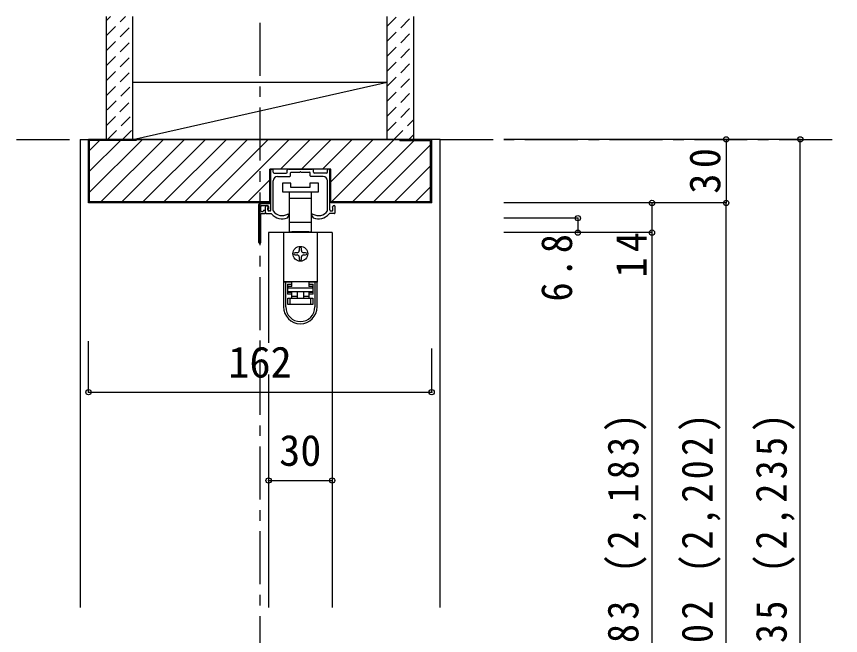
# Model space of a CAD drawing. Units: millimetres, scale not verified. Extents: x -973 to 977, y -718 to 696.
# Drawn here: x 165 to 554, y -310.7 to -18.5 of the extents above; entities that cross this region are included whole.
import ezdxf
from ezdxf.enums import TextEntityAlignment as Align

# ---------------------------------------------------------------- set-up
doc = ezdxf.new("R2010")
doc.units = ezdxf.units.MM
doc.header["$LTSCALE"] = 5
doc.header["$PDMODE"] = 32
doc.header["$PDSIZE"] = 2.5
doc.linetypes.add('CHAIN1', pattern=[8, 5, -1, 1, -1])
doc.linetypes.add('DASHED1', pattern=[1.8, 1.2, -0.6])
for name, color, linetype in [('0-1_通り芯', 4, 'CHAIN1'), ('0-2_柱', 3, 'Continuous'), ('0-3_仕上げ', 2, 'Continuous'), ('0-4_枠', 3, 'Continuous'), ('0-6_扉', 6, 'Continuous'), ('0-7_金物', 7, 'Continuous'), ('0-B_寸法', 7, 'Continuous'), ('0-C_ハッチ', 4, 'DASHED1')]:
    doc.layers.add(name, color=color, linetype=linetype)
doc.styles.add('ＭＳ ゴシック', font='')
doc.styles.get('ＭＳ ゴシック').set_extended_font_data('MS Gothic')

msp = doc.modelspace()

# ---------------------------------------------------------------- linework, layer by layer
at = {"layer": '0-1_通り芯'}
for p, q in [((279.986, -526.5), (279.986, -18.5)), ((164.986, -76.5), (553.986, -76.5))]:
    msp.add_line(p, q, dxfattribs=at)
at = {"layer": '0-2_柱', "color": 7}
msp.add_line((219.986, -76.5), (339.986, -49.5), dxfattribs=at)
at = {"layer": '0-2_柱'}
for p, q in [((219.986, -49.5), (339.986, -49.5)), ((219.986, -76.5), (339.986, -76.5))]:
    msp.add_line(p, q, dxfattribs=at)
at = {"layer": '0-3_仕上げ'}
for p, q in [((207.486, -76.5), (207.486, -18.5)), ((219.986, -76.5), (219.986, -18.5)), ((339.986, -76.5), (339.986, -18.5)), ((352.486, -76.5), (352.486, -18.5))]:
    msp.add_line(p, q, dxfattribs=at)
at = {"layer": '0-4_枠', "color": 4}
for p, q in [((194.986, -76.5), (198.986, -76.5)), ((194.986, -76.5), (194.986, -297.5)), ((364.986, -76.5), (360.986, -76.5)), ((364.986, -297.5), (364.986, -76.5))]:
    msp.add_line(p, q, dxfattribs=at)
at = {"layer": '0-4_枠'}
for p, q in [((198.986, -106.5), (198.986, -76.5)), ((360.986, -76.5), (198.986, -76.5)), ((199.486, -106), (199.486, -77)), ((345.986, -77), (345.986, -76.5)), ((345.986, -77), (360.486, -77)), ((360.486, -106), (360.486, -77)), ((360.986, -106.5), (360.986, -76.5)), ((284.586, -106.5), (284.586, -90.5)), ((313.386, -90.5), (284.586, -90.5)), ((313.386, -106.5), (313.386, -90.5)), ((284.586, -106.5), (198.986, -106.5)), ((284.586, -106), (199.486, -106)), ((360.486, -106), (313.386, -106)), ((360.986, -106.5), (313.386, -106.5))]:
    msp.add_line(p, q, dxfattribs=at)
msp.add_lwpolyline([(221.486, -76.5), (221.486, -77), (199.486, -77)], dxfattribs=at)
at = {"layer": '0-6_扉'}
for p, q in [((283.986, -120.5), (283.986, -172.476)), ((313.986, -120.5), (283.986, -120.5)), ((313.986, -120.5), (313.986, -297.5)), ((283.986, -187.405), (283.986, -297.5))]:
    msp.add_line(p, q, dxfattribs=at)
at = {"layer": '0-7_金物'}
for p, q in [((284.986, -109.8), (284.986, -91)), ((285.486, -90.5), (285.686, -90.5)), ((286.186, -92), (286.186, -91)), ((286.686, -92.5), (292.336, -92.5)), ((292.836, -92), (292.836, -91)), ((293.336, -90.5), (304.636, -90.5)), ((294.336, -93.7), (294.336, -92.3)), ((294.636, -92), (298.686, -92)), ((299.286, -92), (303.336, -92)), ((303.636, -93.7), (303.636, -92.3)), ((305.136, -92), (305.136, -91)), ((311.286, -92.5), (305.636, -92.5)), ((311.786, -92), (311.786, -91)), ((312.486, -90.5), (312.286, -90.5)), ((312.986, -109.8), (312.986, -91)), ((286.186, -110.123), (286.186, -96)), ((288.186, -94), (294.036, -94)), ((290.486, -97.2), (290.486, -101.2)), ((294.486, -97.2), (290.486, -97.2)), ((294.486, -99.2), (294.486, -97.2)), ((303.486, -97.2), (303.486, -99.2)), ((307.486, -97.2), (303.486, -97.2)), ((309.786, -94), (303.936, -94)), ((307.486, -101.2), (307.486, -97.2)), ((311.786, -110.123), (311.786, -96)), ((303.486, -99.2), (294.486, -99.2)), ((290.486, -101.2), (298.986, -101.2)), ((293.736, -101.2), (293.736, -104.2)), ((293.736, -104.2), (293.736, -115.8)), ((293.736, -104.2), (298.986, -104.2)), ((298.986, -101.2), (307.486, -101.2)), ((298.986, -104.2), (304.236, -104.2)), ((304.236, -104.2), (304.236, -101.2)), ((304.236, -115.8), (304.236, -104.2)), ((279.386, -125.2), (279.386, -107.2)), ((279.886, -106.7), (284.486, -106.7)), ((280.386, -110.2), (280.386, -108.2)), ((280.886, -107.7), (283.486, -107.7)), ((282.486, -111.2), (282.486, -108.3)), ((283.686, -109.8), (283.686, -108.7)), ((283.986, -108.2), (283.986, -109.3)), ((314.286, -109.8), (314.286, -108.7)), ((315.486, -111), (315.486, -108.3)), ((280.386, -125.2), (280.386, -111.8)), ((280.686, -110.5), (281.486, -110.5)), ((280.686, -111.5), (282.186, -111.5)), ((282.986, -111.5), (285.285, -111.5)), ((284.486, -110.3), (284.186, -110.3)), ((293.486, -112.583), (293.486, -112)), ((304.486, -112.583), (304.486, -112)), ((314.986, -111.5), (312.687, -111.5)), ((313.486, -110.3), (313.786, -110.3)), ((293.736, -115.8), (293.736, -120.2)), ((298.986, -115.8), (293.736, -115.8)), ((304.236, -115.8), (298.986, -115.8)), ((304.236, -120.2), (304.236, -115.8)), ((291.086, -120.5), (291.086, -143.8)), ((306.886, -120.5), (291.086, -120.5)), ((293.736, -120.2), (294.986, -120.2)), ((302.986, -120.5), (302.986, -120.2)), ((302.986, -120.2), (304.236, -120.2)), ((306.886, -120.5), (306.886, -143.8)), ((298.486, -128), (298.486, -129)), ((299.486, -129), (299.486, -128)), ((297.486, -130), (296.486, -130)), ((296.486, -131), (297.486, -131)), ((298.486, -132), (298.486, -133)), ((299.486, -133), (299.486, -132)), ((301.486, -130), (300.486, -130)), ((300.486, -131), (301.486, -131)), ((291.086, -143.8), (291.086, -143.9)), ((306.886, -143.8), (291.086, -143.8)), ((291.086, -143.9), (291.086, -155.6)), ((292.086, -143.9), (291.086, -143.9)), ((292.086, -155.6), (292.086, -143.9)), ((294.786, -143.9), (292.086, -143.9)), ((294.086, -143.9), (294.086, -143.8)), ((294.786, -143.9), (294.786, -144.9)), ((294.986, -146), (294.986, -143.8)), ((302.986, -143.8), (302.986, -146)), ((303.186, -144.9), (303.186, -143.9)), ((305.886, -143.9), (303.186, -143.9)), ((303.886, -143.8), (303.886, -143.9)), ((306.886, -143.8), (306.886, -143.9)), ((306.886, -155.6), (306.886, -143.9)), ((292.886, -144.9), (294.786, -144.9)), ((292.886, -144.9), (292.886, -149.6)), ((294.786, -145.9), (292.886, -145.9)), ((294.986, -146), (293.086, -146)), ((293.086, -146), (293.086, -146.5)), ((294.786, -144.9), (294.786, -145.9)), ((304.886, -146), (302.986, -146)), ((303.186, -144.9), (305.086, -144.9)), ((304.886, -146.5), (304.886, -146)), ((305.086, -149.6), (305.086, -144.9)), ((294.786, -149.6), (292.886, -149.6)), ((293.086, -154.5), (293.086, -151.5)), ((293.086, -151.5), (294.086, -151.5)), ((294.086, -151.5), (294.086, -154.5)), ((294.086, -151.5), (303.886, -151.5)), ((294.786, -149.6), (294.786, -151.5)), ((294.986, -150.5), (294.986, -148.5)), ((294.986, -150.5), (297.486, -150.5)), ((294.986, -151.5), (294.986, -150.5)), ((297.486, -148.5), (297.486, -151.5)), ((300.486, -148.5), (300.486, -151.5)), ((302.986, -148.5), (302.986, -150.5)), ((303.186, -148.6), (305.086, -148.6)), ((303.186, -149.6), (303.186, -148.6)), ((303.186, -151.5), (303.186, -149.6)), ((305.086, -149.6), (303.186, -149.6)), ((303.886, -154.5), (303.886, -151.5)), ((303.886, -151.5), (304.886, -151.5)), ((304.886, -151.5), (304.886, -154.5)), ((294.086, -154.5), (293.086, -154.5)), ((303.886, -154.5), (294.086, -154.5)), ((304.886, -154.5), (303.886, -154.5))]:
    msp.add_line(p, q, dxfattribs=at)
for points in [[(299.286, -92), (298.986, -91.7), (298.686, -92)], [(302.986, -120.2), (294.986, -120.2), (294.986, -120.5)], [(306.886, -143.9), (305.886, -143.9), (305.886, -155.6)], [(305.086, -145.9), (303.186, -145.9), (303.186, -144.9)], [(292.886, -148.6), (294.786, -148.6), (294.786, -149.6)], [(300.486, -150.5), (302.986, -150.5), (302.986, -151.5)]]:
    msp.add_lwpolyline(points, dxfattribs=at)
msp.add_lwpolyline([(304.886, -148.5), (293.086, -148.5), (293.086, -146.5), (304.886, -146.5)], close=True, dxfattribs=at)
msp.add_circle((298.986, -130.5), 3.5, dxfattribs=at)
for centre, radius, start, end in [((285.486, -91), 0.5, 90, 180), ((285.686, -91), 0.5, 0, 90), ((286.686, -92), 0.5, 180, 270), ((292.336, -92), 0.5, 270, 0), ((293.336, -91), 0.5, 90, 180), ((294.636, -92.3), 0.3, 90, 180), ((303.336, -92.3), 0.3, 0, 90), ((304.636, -91), 0.5, 0, 90), ((305.636, -92), 0.5, 180, 270), ((311.286, -92), 0.5, 270, 0), ((312.286, -91), 0.5, 90, 180), ((312.486, -91), 0.5, 0, 90), ((288.186, -96), 2, 90, 180), ((294.036, -93.7), 0.3, 270, 0), ((303.936, -93.7), 0.3, 180, 270), ((309.786, -96), 2, 0, 90), ((279.886, -107.2), 0.5, 90, 180), ((280.886, -108.2), 0.5, 90, 180), ((283.086, -108.3), 0.6, 0, 180), ((283.486, -108.2), 0.5, 0, 90), ((283.686, -108.5), 0.2, 270, 90), ((284.486, -107.2), 0.5, 0, 90), ((314.286, -108.5), 0.2, 90, 270), ((314.886, -108.3), 0.6, 0, 180), ((280.686, -110.2), 0.3, 180, 270), ((280.686, -111.8), 0.3, 90, 180), ((281.986, -110.5), 0.5, 0, 180), ((282.186, -111.2), 0.3, 270, 0), ((282.986, -111), 0.5, 180, 270.00019), ((284.186, -109.8), 0.5, 180, 270), ((283.986, -109.5), 0.2, 90, 270), ((284.486, -109.7), 0.5, 180, 0), ((284.486, -109.8), 0.5, 270, 0), ((286.986, -110.448), 2, 211.73927, 220.92587), ((290.386, -107.5), 6.5, 220.92587, 292.44644), ((286.486, -110.123), 0.3, 180, 213.92311), ((290.386, -107.5), 5, 213.92311, 301.89079), ((292.486, -112.583), 1, 292.44644, 0), ((293.186, -112), 0.3, 0, 121.89079), ((304.786, -112), 0.3, 58.10921, 180), ((305.486, -112.583), 1, 180, 247.55356), ((307.586, -107.5), 5, 238.10921, 326.07689), ((307.586, -107.5), 6.5, 247.55356, 319.07413), ((311.486, -110.123), 0.3, 326.07689, 0), ((310.986, -110.448), 2, 319.07413, 328.26073), ((313.486, -109.8), 0.5, 180, 270), ((313.786, -109.8), 0.5, 270, 0), ((314.986, -111), 0.5, 269.99981, 0), ((279.886, -125.2), 0.5, 180, 0), ((298.986, -128), 0.5, 90, 180), ((298.986, -128), 0.5, 0, 90), ((296.486, -130.5), 0.5, 90, 180), ((296.486, -130.5), 0.5, 180, 270), ((297.486, -129), 1, 270, 0), ((297.486, -132), 1, 0, 90), ((300.486, -129), 1, 180, 270), ((300.486, -132), 1, 90, 180), ((301.486, -130.5), 0.5, 0, 90), ((301.486, -130.5), 0.5, 270, 0), ((298.986, -133), 0.5, 180, 270), ((298.986, -133), 0.5, 270, 0), ((298.986, -155.6), 7.9, 180, 0), ((298.986, -155.6), 6.9, 180, 0)]:
    msp.add_arc(centre, radius, start, end, dxfattribs=at)
at = {"layer": '0-B_寸法', "color": 4}
for p, q in [((534.986, -76.5), (394.986, -76.5)), ((499.986, -76.5), (499.986, -106.5)), ((534.986, -514.5), (534.986, -76.5)), ((499.986, -106.5), (394.986, -106.5)), ((464.986, -106.5), (464.986, -120.5)), ((499.986, -511.5), (499.986, -106.5)), ((429.986, -113.7), (394.986, -113.7)), ((429.986, -113.7), (429.986, -120.5)), ((464.986, -120.5), (394.986, -120.5)), ((464.986, -120.5), (464.986, -506.5)), ((198.986, -195.804), (198.986, -171.746)), ((360.986, -195.804), (360.986, -175.246)), ((198.986, -195.804), (360.986, -195.804)), ((283.986, -237.5), (313.986, -237.5))]:
    msp.add_line(p, q, dxfattribs=at)
at = {"layer": '0-B_寸法'}
for p in [(499.986, -76.5), (534.986, -76.5), (464.986, -106.5), (499.986, -106.5), (429.986, -113.7), (429.986, -120.5), (464.986, -120.5), (198.986, -195.804), (360.986, -195.804), (283.986, -237.5), (313.986, -237.5)]:
    msp.add_point(p, dxfattribs=at)
at = {"layer": '0-C_ハッチ'}
for p, q in [((207.514, -27.466), (216.481, -18.5)), ((207.514, -20.395), (209.41, -18.5)), ((339.986, -30.174), (351.661, -18.5)), ((339.986, -23.103), (344.59, -18.5)), ((207.514, -34.537), (220.014, -22.037)), ((339.986, -37.246), (352.486, -24.746)), ((207.514, -41.608), (220.014, -29.108)), ((339.986, -44.317), (352.486, -31.817)), ((207.514, -48.679), (220.014, -36.179)), ((339.986, -51.388), (352.486, -38.888)), ((207.514, -55.751), (220.014, -43.251)), ((339.986, -58.459), (352.486, -45.959)), ((207.836, -62.5), (220.014, -50.322)), ((339.986, -65.53), (352.486, -53.03)), ((207.486, -69.921), (220.014, -57.393)), ((339.986, -72.601), (352.486, -60.101)), ((207.978, -76.5), (220.014, -64.464)), ((343.158, -76.5), (352.486, -67.172)), ((215.049, -76.5), (220.014, -71.535)), ((350.229, -76.5), (352.486, -74.243))]:
    msp.add_line(p, q, dxfattribs=at)
at = {"layer": '0-C_ハッチ', "linetype": 'Continuous'}
for p, q in [((199.486, -101.486), (224.472, -76.5)), ((199.486, -91.587), (214.073, -77)), ((199.486, -81.687), (204.173, -77)), ((204.872, -106), (234.372, -76.5)), ((214.771, -106), (244.271, -76.5)), ((224.671, -106), (254.171, -76.5)), ((264.07, -76.5), (234.57, -106)), ((273.97, -76.5), (244.47, -106)), ((254.369, -106), (283.869, -76.5)), ((264.269, -106), (293.769, -76.5)), ((289.668, -90.5), (303.668, -76.5)), ((299.568, -90.5), (313.568, -76.5)), ((309.467, -90.5), (323.467, -76.5)), ((313.386, -96.48), (333.367, -76.5)), ((313.766, -106), (343.266, -76.5)), ((323.666, -106), (352.666, -77)), ((333.565, -106), (360.486, -79.079)), ((343.465, -106), (360.486, -88.978)), ((274.168, -106), (284.586, -95.582)), ((353.364, -106), (360.486, -98.878)), ((284.068, -106), (284.586, -105.481))]:
    msp.add_line(p, q, dxfattribs=at)

# ---------------------------------------------------------------- texts
at = {"layer": '0-B_寸法', "style": 'ＭＳ ゴシック'}
for s, p in [('162', (264.986, -193.304)), ('30', (288.986, -235))]:
    msp.add_text(s, height=14.66, dxfattribs=at).set_placement(p, align=Align.BOTTOM_LEFT)
at = {"layer": '0-B_寸法', "char_height": 14.66, "attachment_point": 7, "rotation": 90, "style": 'ＭＳ ゴシック'}
for s, insert in [('\\T1.27;\\W0.95;30', (497.486, -102.125)), ('\\T1.27;\\W0.9;6.8', (427.486, -153)), ('\\T1.27;\\W0.95;14', (462.486, -141.75)), ('\\T1.23;\\W0.9;ＤＨ＝1,983\\~(2,183)', (462.486, -413.75)), ('\\T1.23;\\W0.9;枠内＝2,002\\~(2,202)', (497.486, -413.75)), ('\\T1.23;\\W0.9;枠外＝2,035\\~(2,235)', (532.486, -413.75))]:
    msp.add_mtext(s, dxfattribs=dict(at, insert=insert))

doc.saveas('drawing.dxf')
